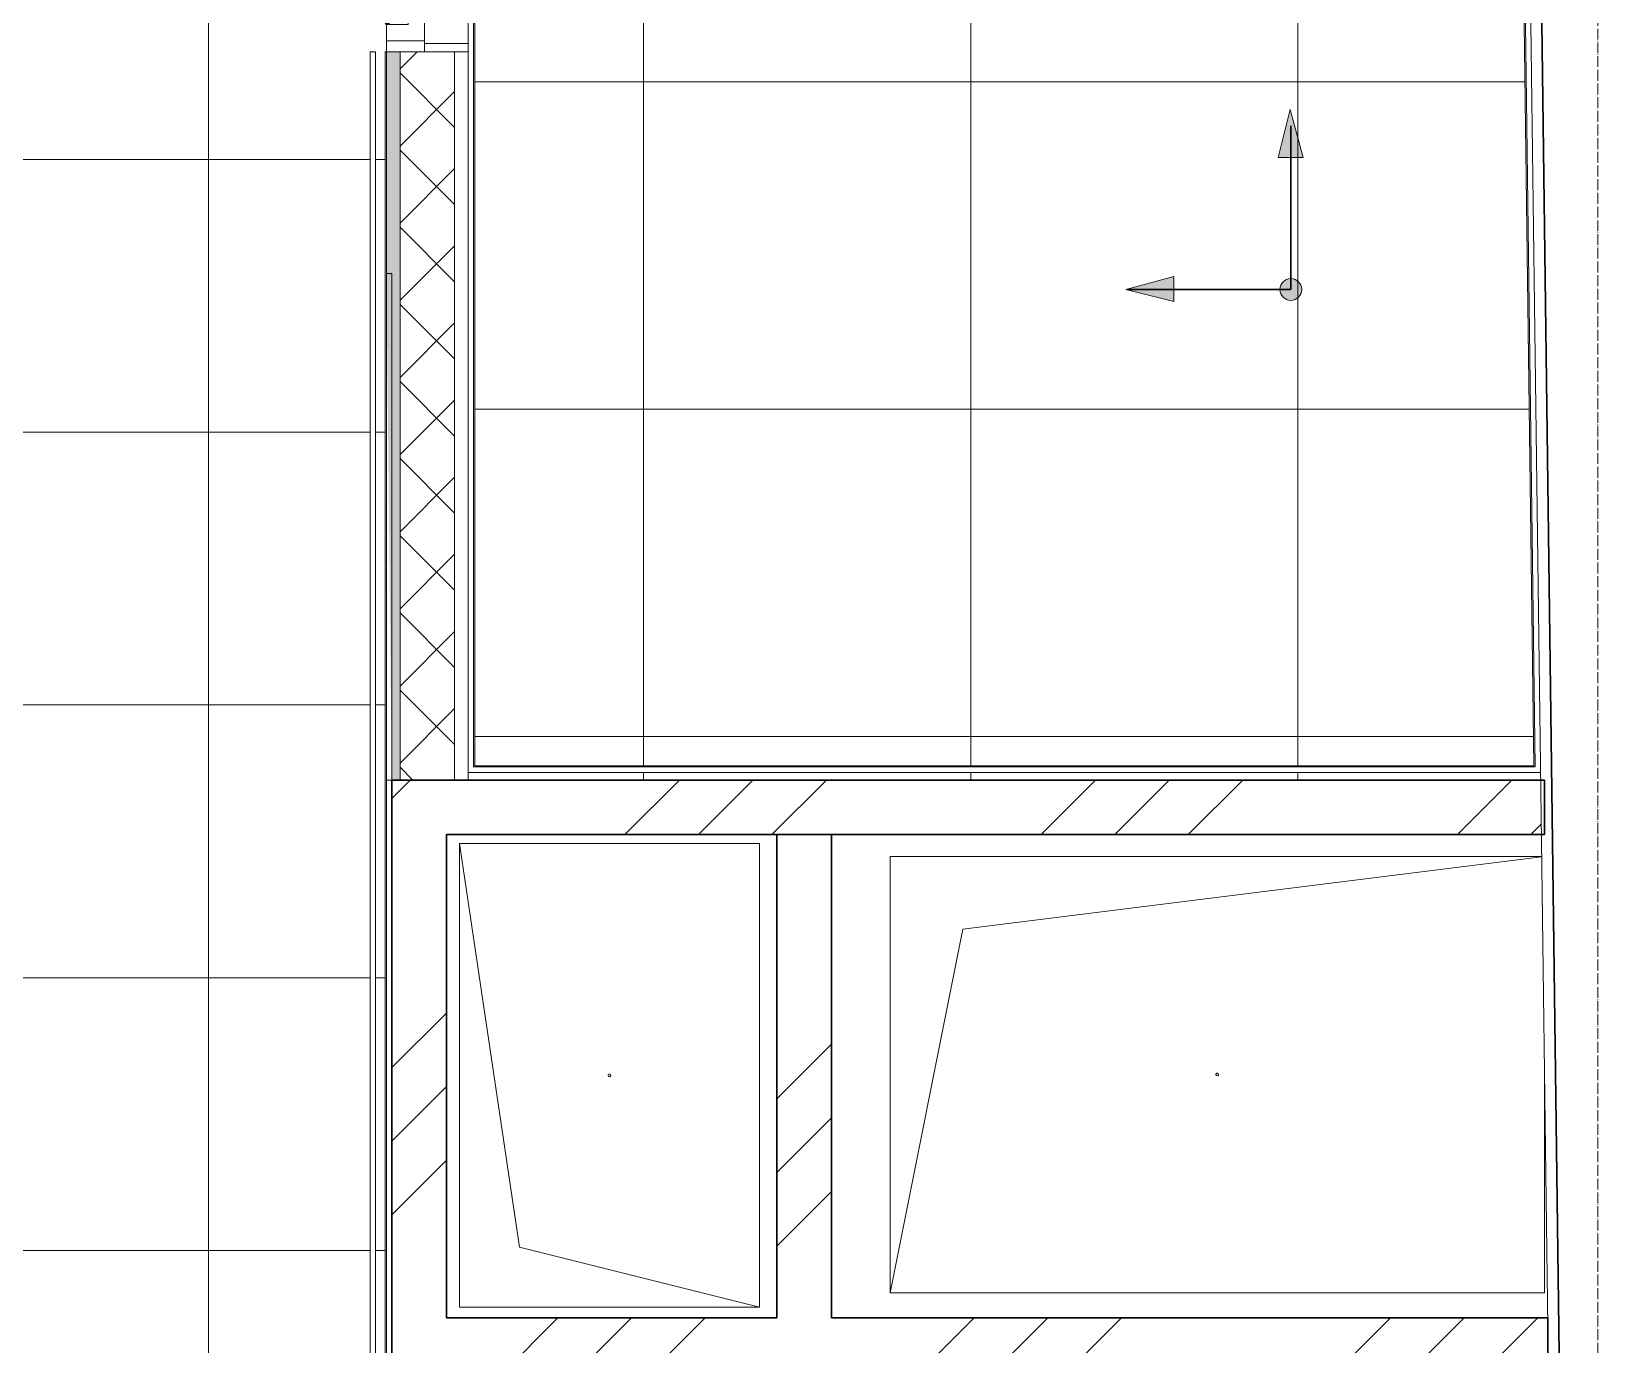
# Model space of a CAD drawing. Header units: millimetres. Extents: x -10915 to 62537, y -37640 to 44223.
# Drawn here: x 4278 to 7150, y 3039 to 5447 of the extents above; entities that cross this region are included whole.
import ezdxf

# ---------------------------------------------------------------- set-up
doc = ezdxf.new("R2010")
doc.units = ezdxf.units.MM
doc.linetypes.add('ADSK_Линия сетки', pattern=[25, 20, -2.5, 0, -2.5])
for name, color, linetype, lineweight in [('Двери', 7, 'Continuous', 9), ('Обобщенные модели', 7, 'Continuous', 18), ('Оси', 7, 'Continuous', 9), ('Перекрытие', 7, 'Continuous', 18), ('Перекрытие штриховка', 7, 'Continuous', 18), ('Стены внутренние', 7, 'Continuous', 18), ('Стены несущие', 7, 'Continuous', 30), ('Стены отделка', 7, 'Continuous', 30), ('Стены штриховка', 7, 'Continuous', 9), ('Узлы', 7, 'Continuous', 18)]:
    doc.layers.add(name, color=color, linetype=linetype, lineweight=lineweight)
doc.layers.add('Линии', color=7, linetype='Continuous', lineweight=9, true_color=0x00a600)
pattern_1 = [(45, (0, 0), (-381.66, 381.66), []), (45, (134.94, 0), (0, 763.32), []), (45, (-134.94, 0), (0, 763.322), [])]

# ---------------------------------------------------------------- blocks, each defined once
blk = doc.blocks.new('AC_Дверь_Однопольная_Стальная - 900х2100Н Д32п-6552410-План полов 4-го этажа')
at = {"layer": 'Двери', "lineweight": 30}
for p, q in [((-415, 75), (303.8, 490)), ((303.8, 490), (323.8, 455.4)), ((323.8, 455.4), (-395, 40.4)), ((-395, 40.4), (-415, 75))]:
    blk.add_line(p, q, dxfattribs=at)
at = {"layer": 'Двери'}
for p, q in [((-465, 75), (-445, 75)), ((-465, 5), (-465, 75)), ((-445, 75), (-415, 75)), ((-445, 5), (-445, 75)), ((-445, 75), (-445, 5)), ((-415, 75), (-415, 35)), ((415, 75), (445, 75)), ((415, 35), (415, 75)), ((445, 75), (445, 5)), ((445, 75), (465, 75)), ((445, 5), (445, 75)), ((465, 75), (465, 5)), ((-415, 35), (-405, 35)), ((-405, 35), (-405, 5)), ((405, 35), (415, 35)), ((405, 5), (405, 35)), ((-445, 5), (-465, 5)), ((-405, 5), (-445, 5)), ((445, 5), (405, 5)), ((465, 5), (445, 5))]:
    blk.add_line(p, q, dxfattribs=at)
blk = doc.blocks.new('GM_Отверстие прямоугольное _в плите_ - Отверстие-7236357-План полов 4-го этажа')
at = {"layer": 'Обобщенные модели'}
for p, q in [((-425, -275), (-425, 275)), ((-425, 275), (425, 275)), ((425, 275), (-425, 275)), ((-425, 275), (-425, -275)), ((-315, 165), (425, 275)), ((425, 275), (425, -275)), ((425, -275), (425, 275)), ((-425, -275), (-315, 165)), ((425, -275), (-425, -275)), ((-425, -275), (425, -275))]:
    blk.add_line(p, q, dxfattribs=at)
for start, end in [(360, 180), (180, 360), (60, 165), (300, 360), (195, 270)]:
    blk.add_arc((0, 0), 2.5, start, end, dxfattribs=at)
blk = doc.blocks.new('GM_Отверстие прямоугольное _в плите_ - Отверстие-7254743-План полов 4-го этажа')
at = {"layer": 'Обобщенные модели'}
for p, q in [((-600, -400), (-600, 400)), ((-600, 400), (594.8, 400)), ((594.8, 400), (-600, 400)), ((-600, 400), (-600, -400)), ((-466.7, 266.7), (594.8, 399.4)), ((-600, -400), (-466.7, 266.7)), ((600, 0), (600, -400)), ((600, -400), (600, 0)), ((600, -400), (-600, -400)), ((-600, -400), (600, -400))]:
    blk.add_line(p, q, dxfattribs=at)
for start, end in [(360, 180), (180, 360), (60, 165), (300, 360), (195, 270)]:
    blk.add_arc((0, 0), 2.5, start, end, dxfattribs=at)

msp = doc.modelspace()

# ---------------------------------------------------------------- hatches: boundary and pattern name
at = {"layer": 'Перекрытие штриховка', "lineweight": 9, "true_color": 0x787878}
h = msp.add_hatch(dxfattribs=at)
h.set_pattern_fill('FP_21', color=8, style=0, pattern_type=2)
h.set_pattern_definition([(270, (45102.2, 63711.3), (500, 3e-14), []), (0, (45102.2, 63711.3), (0, 500), [])])
h.paths.add_polyline_path([(4926.531, 553.098), (4926.531, 571.098), (4908.531, 571.098), (4908.531, 553.098)])
h.paths.add_polyline_path([(4898.531, 553.098), (4898.531, 571.098), (330.717, 571.098), (330.717, 553.098), (4637.622, 553.098)])
h.paths.add_polyline_path([(4637.622, 581.098), (4898.531, 581.098), (4898.531, 939.308), (4908.531, 939.308), (4908.531, 581.098), (4926.531, 581.098), (4926.531, 939.308), (4938.531, 939.308), (4938.531, 989.308), (4978.531, 989.308), (4978.531, 1959.308), (4938.531, 1959.308), (4938.531, 2009.308), (4926.531, 2009.308), (4926.531, 5409.22), (4928.531, 5409.22), (4928.531, 5459.22), (4968.531, 5459.22), (4968.531, 5469.22), (4978.531, 5469.22), (4978.531, 6279.22), (4968.531, 6279.22), (4968.531, 6289.22), (4928.531, 6289.22), (4928.531, 6339.22), (4926.531, 6339.22), (4926.531, 8595), (4908.531, 8595), (4908.531, 6339.22), (4898.531, 6339.22), (4898.531, 8595), (1196.565, 8595), (1196.565, 7393), (330.717, 7393), (330.717, 581.098), (3609.147, 581.098)])
h.paths.add_polyline_path([(4938.531, 989.308), (4453.531, 1829.353), (4488.172, 1849.353), (4973.172, 1009.308), (4963.89, 1003.949)])
h.paths.add_polyline_path([(4908.531, 2009.308), (4898.531, 2009.308), (4898.531, 5409.22), (4908.531, 5409.22), (4908.531, 2988)])
h.paths.add_polyline_path([(4928.531, 5459.22), (4513.531, 6178.021), (4548.172, 6198.021), (4963.172, 5479.22), (4953.89, 5473.861)])
h.paths.add_polyline_path([(1079.565, 7405), (1179.565, 7405), (1179.565, 7425), (330.717, 7425), (330.717, 7405), (523.719, 7405)])
h = msp.add_hatch(dxfattribs=at)
h.set_pattern_fill('FP_58', color=8, style=0, pattern_type=2)
h.set_pattern_definition([(270, (5399.56, 7153.7), (600, 4e-14), []), (0, (5399.56, 7153.7), (0, 600), [])])
h.paths.add_polyline_path([(7012.06, 4074), (7045.039, 4074), (7044.443, 4088), (5078.531, 4088), (5078.531, 4074), (7002.343, 4074)])
h.paths.add_polyline_path([(7000.214, 6603.073), (7002.059, 6605.073), (7000.189, 6605.073)])
h.paths.add_polyline_path([(7032.7, 4100), (7000.059, 6603.073), (5090.531, 6603.073), (5090.531, 4100), (7026.788, 4100)])
h.paths.add_polyline_path([(7034.727, 4098), (7032.7, 4100), (7032.856, 4098)])
h.paths.add_polyline_path([(5088.531, 4098), (5090.531, 4098), (5090.531, 4100)])
h.paths.add_polyline_path([(4998.531, 5424.22), (5078.531, 5424.22), (5078.531, 6324.22), (4998.531, 6324.22), (4998.531, 6279.22), (4978.531, 6279.22), (4978.531, 5469.22), (4998.531, 5469.22), (4998.531, 5429.22)])
h.paths.add_polyline_path([(5090.531, 6603.073), (5090.531, 6605.073), (5088.531, 6605.073)])
at = {"layer": 'Стены внутренние'}
h = msp.add_hatch(color=256, dxfattribs=at)
h.paths.add_polyline_path([(4953.531, 4074), (4953.531, 5409.22), (4928.531, 5409.22), (4929.552, 4908.136), (4938.531, 4074)])
h.paths.add_polyline_path([(4928.531, 6339.22), (4953.531, 6339.22), (4953.531, 8567.011), (4928.531, 8567.011), (4928.555, 8467.011), (4938.531, 8467.011), (4938.531, 8442.011), (4928.531, 8442.011), (4928.531, 6389.985)])
at = {"layer": 'Стены внутренние', "lineweight": 9, "true_color": 0x0000ff}
h = msp.add_hatch(dxfattribs=at)
h.set_pattern_fill('FP_12', color=5, style=0, pattern_type=2)
h.set_pattern_definition([(45, (0, 0), (-70.7107, 70.7107), []), (135, (0, 0), (-70.7107, -70.7107), [])])
h.paths.add_polyline_path([(5038.531, 4074), (5053.531, 4074), (5053.531, 5409.22), (4953.531, 5409.22), (4953.531, 4074), (4978.531, 4074)])
h.paths.add_polyline_path([(5053.531, 6339.22), (5053.531, 8467.011), (4953.531, 8467.011), (4953.531, 6339.22), (4998.531, 6339.22)])
at = {"layer": 'Стены внутренние', "lineweight": 9}
h = msp.add_hatch(dxfattribs=at)
h.set_pattern_fill('FP_1', color=256, style=0, pattern_type=2)
h.set_pattern_definition(pattern_1)
h.paths.add_polyline_path([(5038.531, 521.098), (5038.531, 939.308), (4938.531, 939.308), (4938.531, 521.098), (4978.531, 521.098)])
h.paths.add_polyline_path([(4938.531, 2009.308), (5038.531, 2009.308), (5038.531, 4074), (4938.531, 4074), (4938.531, 3426.287)])
h = msp.add_hatch(dxfattribs=at)
h.set_pattern_fill('FP_1', color=256, style=0, pattern_type=2)
h.set_pattern_definition(pattern_1)
h.paths.add_polyline_path([(5852.047, 3974), (7046.337, 3974), (7045.039, 4074), (5038.531, 4074), (5038.531, 3974), (5666.098, 3974)])
h = msp.add_hatch(dxfattribs=at)
h.set_pattern_fill('FP_1', color=256, style=0, pattern_type=2)
h.set_pattern_definition(pattern_1)
h.paths.add_polyline_path([(5666.098, 3088), (5744.531, 3088), (5744.531, 3974), (5644.531, 3974), (5644.531, 3088)])
h = msp.add_hatch(dxfattribs=at)
h.set_pattern_fill('FP_1', color=256, style=0, pattern_type=2)
h.set_pattern_definition(pattern_1)
h.paths.add_polyline_path([(6982.345, 2988), (7058.18, 2988), (7057.836, 3088), (5038.531, 3088), (5038.531, 2988), (6694.574, 2988)])
at = {"layer": 'Узлы', "true_color": 0xff0000}
for points in [[(6563.76, 5215.431), (6609.369, 5215.431), (6585.744, 5303.601), (6566.983, 5228.356)], [(6372.332, 4951.403), (6372.332, 4997.011), (6284.161, 4973.386)], [(6586.983, 4953.386), (6592.159, 4954.068), (6596.983, 4956.066), (6601.125, 4959.244), (6604.303, 4963.386), (6606.301, 4968.21), (6606.983, 4973.386), (6606.301, 4978.563), (6604.303, 4983.386), (6601.125, 4987.528), (6596.983, 4990.707), (6592.159, 4992.705), (6586.983, 4993.386), (6581.807, 4992.705), (6576.983, 4990.707), (6572.841, 4987.528), (6569.662, 4983.386), (6567.664, 4978.563), (6566.983, 4973.386), (6567.664, 4968.21), (6569.662, 4963.386), (6572.841, 4959.244), (6576.983, 4956.066), (6581.807, 4954.068)]]:
    msp.add_hatch(color=1, dxfattribs=at).paths.add_polyline_path(points)

# ---------------------------------------------------------------- linework, layer by layer
at = {"layer": 'Линии', "color": 1, "lineweight": 18, "true_color": 0xff0000}
for p, q in [((6585.744, 5303.601), (6563.76, 5215.431)), ((6609.369, 5215.431), (6585.744, 5303.601)), ((6563.76, 5215.431), (6609.369, 5215.431)), ((6372.332, 4997.011), (6284.161, 4973.386)), ((6284.161, 4973.386), (6372.332, 4951.403)), ((6372.332, 4951.403), (6372.332, 4997.011))]:
    msp.add_line(p, q, dxfattribs=at)
at = {"layer": 'Линии', "color": 1, "lineweight": 30, "true_color": 0xff0000}
for q in [(6586.983, 5273.386), (6286.983, 4973.386)]:
    msp.add_line((6586.983, 4973.386), q, dxfattribs=at)
at = {"layer": 'Линии', "color": 1, "lineweight": 18, "true_color": 0xff0000}
for start, end in [(0, 180), (180, 0)]:
    msp.add_arc((6586.983, 4973.386), 20, start, end, dxfattribs=at)
at = {"layer": 'Оси', "linetype": 'ADSK_Линия сетки'}
msp.add_line((7149.565, -4909.651), (7149.565, 21308.456), dxfattribs=at)
at = {"layer": 'Перекрытие'}
msp.add_line((4998.531, 5424.22), (5078.531, 5424.22), dxfattribs=at)
at = {"layer": 'Стены несущие'}
for p, q in [((7002.343, 8904.915), (7087.192, 2367.242)), ((7051.95, 4074), (4938.531, 4074)), ((4938.531, 2009.308), (4938.531, 4074)), ((7051.95, 3974), (7051.95, 4074)), ((5038.531, 3974), (7051.95, 3974)), ((5038.531, 3088), (5038.531, 3974)), ((5644.531, 3974), (5644.531, 3088)), ((5744.531, 3088), (5744.531, 3974)), ((5644.531, 3088), (5038.531, 3088)), ((7058.18, 3088), (5744.531, 3088)), ((7058.18, 2988), (7058.18, 3088))]:
    msp.add_line(p, q, dxfattribs=at)
at = {"layer": 'Стены отделка', "lineweight": 9}
for p, q in [((7091.15, 521.106), (6982.081, 8925)), ((7111.148, 521.365), (7002.343, 8904.915)), ((5078.531, 6740.073), (5078.531, 4074)), ((5090.531, 4100), (5090.531, 6603.073)), ((7000.214, 6603.073), (7032.7, 4100)), ((4908.531, 5409.22), (4898.531, 5409.22)), ((4898.531, 5409.22), (4898.531, 2009.308)), ((4908.531, 2009.308), (4908.531, 5409.22)), ((4926.531, 5409.22), (4926.531, 2009.308)), ((4928.531, 5409.22), (4926.531, 5409.22)), ((5078.531, 5409.22), (4998.531, 5409.22)), ((4938.531, 5003.011), (4928.531, 5003.011)), ((4938.531, 4074), (4938.531, 5003.011)), ((5078.531, 4088), (7044.857, 4088)), ((7032.7, 4100), (5090.531, 4100)), ((4928.531, 4074), (4938.531, 4074))]:
    msp.add_line(p, q, dxfattribs=at)
at = {"layer": 'Стены штриховка'}
for p, q in [((5088.531, 4098), (5088.531, 6605.073)), ((7002.189, 6605.073), (7034.727, 4098)), ((4928.531, 2009.308), (4928.531, 5409.22)), ((4953.531, 4074), (4953.531, 5409.22)), ((5053.531, 4074), (5053.531, 5409.22)), ((7034.727, 4098), (5088.531, 4098))]:
    msp.add_line(p, q, dxfattribs=at)

# ---------------------------------------------------------------- block references
at = {"layer": 'Двери', "color": 8, "true_color": 0x7f7f7f, "rotation": 90.00000000000011}
msp.add_blockref('AC_Дверь_Однопольная_Стальная - 900х2100Н Д32п-6552410-План полов 4-го этажа', (5003.531, 5874.22), dxfattribs=at)
at = {"layer": 'Обобщенные модели', "rotation": 89.99999999999955}
msp.add_blockref('GM_Отверстие прямоугольное _в плите_ - Отверстие-7236357-План полов 4-го этажа', (5337.531, 3532.523), dxfattribs=at)
at = {"layer": 'Обобщенные модели'}
msp.add_blockref('GM_Отверстие прямоугольное _в плите_ - Отверстие-7254743-План полов 4-го этажа', (6452.047, 3534), dxfattribs=at)

doc.saveas('drawing.dxf')
